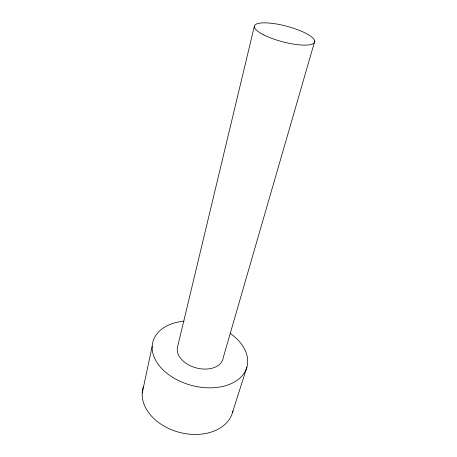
<?xml version="1.0" encoding="UTF-8"?>
<svg xmlns="http://www.w3.org/2000/svg" width="457" height="457" viewBox="0 0 457 457"><rect width="100%" height="100%" fill="white"/><g stroke="black" fill="none" stroke-linecap="round" stroke-linejoin="round"><path stroke-width="0.69" d="M142.23 392.94L152.17 346.343M254.36 26.243L177.442 347.514A23.496 15.504 14.8 0 0 197.847 368.302A23.496 15.504 14.8 0 0 223.279 357.5L314.77 41.101M232.602 412.237L246.934 366.96M230.157 333.353A48.676 32.161 14.8 0 1 230.808 383.817A48.676 32.161 14.8 0 1 158.47 364.669A48.676 32.161 14.8 0 1 184.074 321.151M232.921 410.94A46.386 33.321 14.8 0 1 179.115 432.288A46.386 33.321 14.8 0 1 143.367 386.976M263.963 35.012A31.19 8.055 14.8 0 0 314.022 43.078A31.19 8.055 14.8 0 0 275.708 23.867A31.19 8.055 14.8 0 0 263.963 35.012"/></g></svg>
